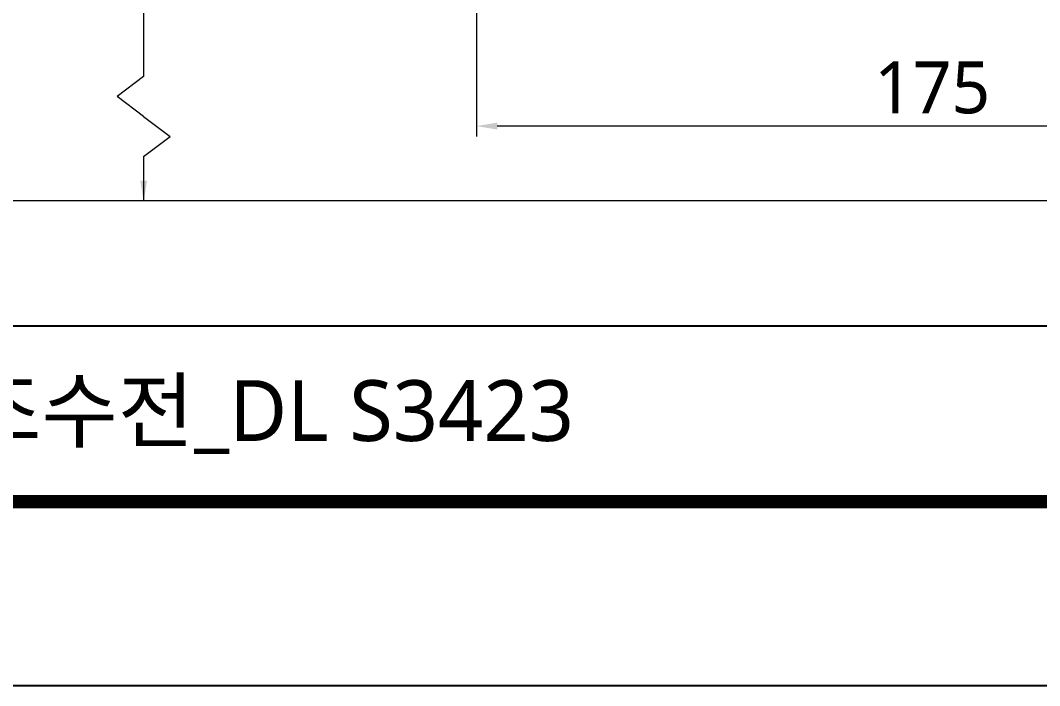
# Model space of a CAD drawing. Extents: x 0 to 1128, y 0 to 827.
# Drawn here: x 542.8 to 739, y 0 to 128.1 of the extents above; entities that cross this region are included whole.
import ezdxf

# ---------------------------------------------------------------- set-up
doc = ezdxf.new("R2010")
doc.units = 0
doc.header["$LTSCALE"] = 10
doc.header["$MEASUREMENT"] = 0
doc.header["$PDMODE"] = 3
doc.header["$PDSIZE"] = -10
doc.layers.get('0').update_dxf_attribs({"linetype": 'CONTINUOUS'})
doc.layers.get('DEFPOINTS').update_dxf_attribs({"linetype": 'CONTINUOUS'})
doc.layers.add('치수선', color=7, linetype='CONTINUOUS', lineweight=20)
doc.styles.add('Daelim Dimension', font='')
doc.styles.get('Daelim Dimension').set_extended_font_data('NanumGothic')
doc.dimstyles.new('DEFAULT', dxfattribs={"dimscale": 2, "dimtxt": 2, "dimasz": 2, "dimexe": 0, "dimexo": 2, "dimgap": 1, "dimtad": 1, "dimdec": 1, "dimzin": 9, "dimdsep": 46, "dimtxsty": 'Daelim Dimension', "dimcen": 0.5, "dimclrd": 252, "dimclre": 252, "dimclrt": 3, "dimadec": 1, "dimazin": 0, "dimtfac": 1, "dimtdec": 1, "dimtix": 1, "dimtmove": 0, "dimatfit": 3, "dimfxl": 1, "dimtolj": 1, "dimtzin": 1, "dimlwd": 9, "dimlwe": 9, "dimarcsym": 0})

# ---------------------------------------------------------------- blocks, each defined once
blk = doc.blocks.new('*D4')
at = {"color": 5, "lineweight": 9, "ltscale": 0.5, "transparency": 16777216}
for p, q in [((806.1090623778505, 190.3389021796926), (806.1090623778505, 105.7116776742469)), ((630.6090625383499, 168.1606804445927), (630.6090625383499, 105.7116776742469)), ((802.1090623778505, 107.7116776742469), (634.6090625383499, 107.7116776742469))]:
    blk.add_line(p, q, dxfattribs=at)
at = {"color": 5, "ltscale": 0.5, "transparency": 16777216}
for points in [[(634.6090625383499, 108.3783443409135), (634.6090625383499, 107.0450110075802), (630.6090625383499, 107.7116776742469)], [(802.1090623778505, 108.3783443409135), (802.1090623778505, 107.0450110075802), (806.1090623778505, 107.7116776742469)]]:
    blk.add_solid(points, dxfattribs=at)
at = {"layer": 'DEFPOINTS', "color": 0, "ltscale": 0.5, "transparency": 16777216}
for p in [(806.1090623778505, 194.3389021796926), (630.6090625383499, 172.1606804445927), (630.6090625383499, 107.7116776742469)]:
    blk.add_point(p, dxfattribs=at)
at = {"color": 7, "ltscale": 0.5, "transparency": 16777216, "insert": (718.3590624581002, 115.0979437686675), "char_height": 10, "attachment_point": 5, "style": 'Daelim Dimension'}
blk.add_mtext('\\A1;175', dxfattribs=at)

msp = doc.modelspace()

# ---------------------------------------------------------------- linework, layer by layer
at = {"color": 5, "lineweight": 9, "ltscale": 0.5}
for p, q in [((566.5202751388279, 356.3479801148044), (566.5202723429082, 117.2323925733233)), ((566.5202766809557, 117.2323958319864), (561.4124714288805, 113.39550465767)), ((566.5202766809557, 109.5586058539591), (561.4124714288805, 113.39550465767)), ((566.5202766809557, 109.5586058539591), (571.6280819330309, 105.7217070502481)), ((566.5202766809557, 101.8848158759317), (571.6280819330309, 105.7217070502481)), ((566.5202766809557, 101.8848158759317), (566.5202747736071, 97.21072072212311)), ((566.5202747736071, 101.8847929877481), (566.5202747736071, 93.31371754829499))]:
    msp.add_line(p, q, dxfattribs=at)
at = {"color": 5}
msp.add_line((18.14486312866211, 69.27593994140625), (926.736156463623, 69.27593994140625), dxfattribs=at)
at = {"ltscale": 0.5}
msp.add_lwpolyline([(0, 0), (1128.400001525879, 0), (1128.400001525879, 826.8000030517578), (0, 826.8000030517578)], close=True, dxfattribs=at)
at = {"color": 5, "linetype": 'ByBlock', "lineweight": 200, "const_width": 2.6}
msp.add_lwpolyline([(18.14486312866211, 35.40284729003906), (1110.144863128662, 35.40284729003906), (1110.144863128662, 807.6028442382812), (18.14486312866211, 807.6028442382812)], close=True, dxfattribs=at)
at = {"color": 5, "ltscale": 0.5}
msp.add_solid([(565.8536087427233, 97.21072072212311), (567.1869408044909, 97.21072072212311), (566.5202747736071, 93.21072072212311)], dxfattribs=at)
at = {"layer": '치수선'}
msp.add_line((806.1090623778505, 93.31371754829499), (91.02869738430763, 93.31371754829499), dxfattribs=at)

# ---------------------------------------------------------------- texts
at = {"color": 2, "insert": (220.7234497070312, 58.79600524902344), "char_height": 11.71148706000001, "width": 542.2757306614996, "attachment_point": 1, "style": 'Daelim Dimension'}
msp.add_mtext('\\pt515.31;{\\fPretendard Variable SemiBold|b0|i0|c129|p2;대림바스(주)} {\\fGulim|b0|i0|c129|p50;자동온도조절식}_{\\fGulim|b0|i0|c129|p50;자폐 썸머}_{\\fGulim|b0|i0|c129|p50;샤워욕조수전}_DL S3423', dxfattribs=at)

# ---------------------------------------------------------------- dimensions: what is measured, and where the dimension line sits
at = {"color": 5, "ltscale": 0.5}
dim = msp.add_linear_dim(base=(630.6090625383499, 107.7116776742469), p1=(806.1090623778505, 194.3389021796926), p2=(630.6090625383499, 172.1606804445927), dimstyle='DEFAULT', override={"dimtxt": 5, "dimexe": 1, "dimdec": 0, "dimclrd": 5, "dimclre": 5, "dimclrt": 7}, dxfattribs=at)
dim.commit()
dim.dimension.update_dxf_attribs({"geometry": '*D4', "text_midpoint": (718.3590624581002, 107.7116776742469), "dimtype": 160})

doc.saveas('drawing.dxf')
